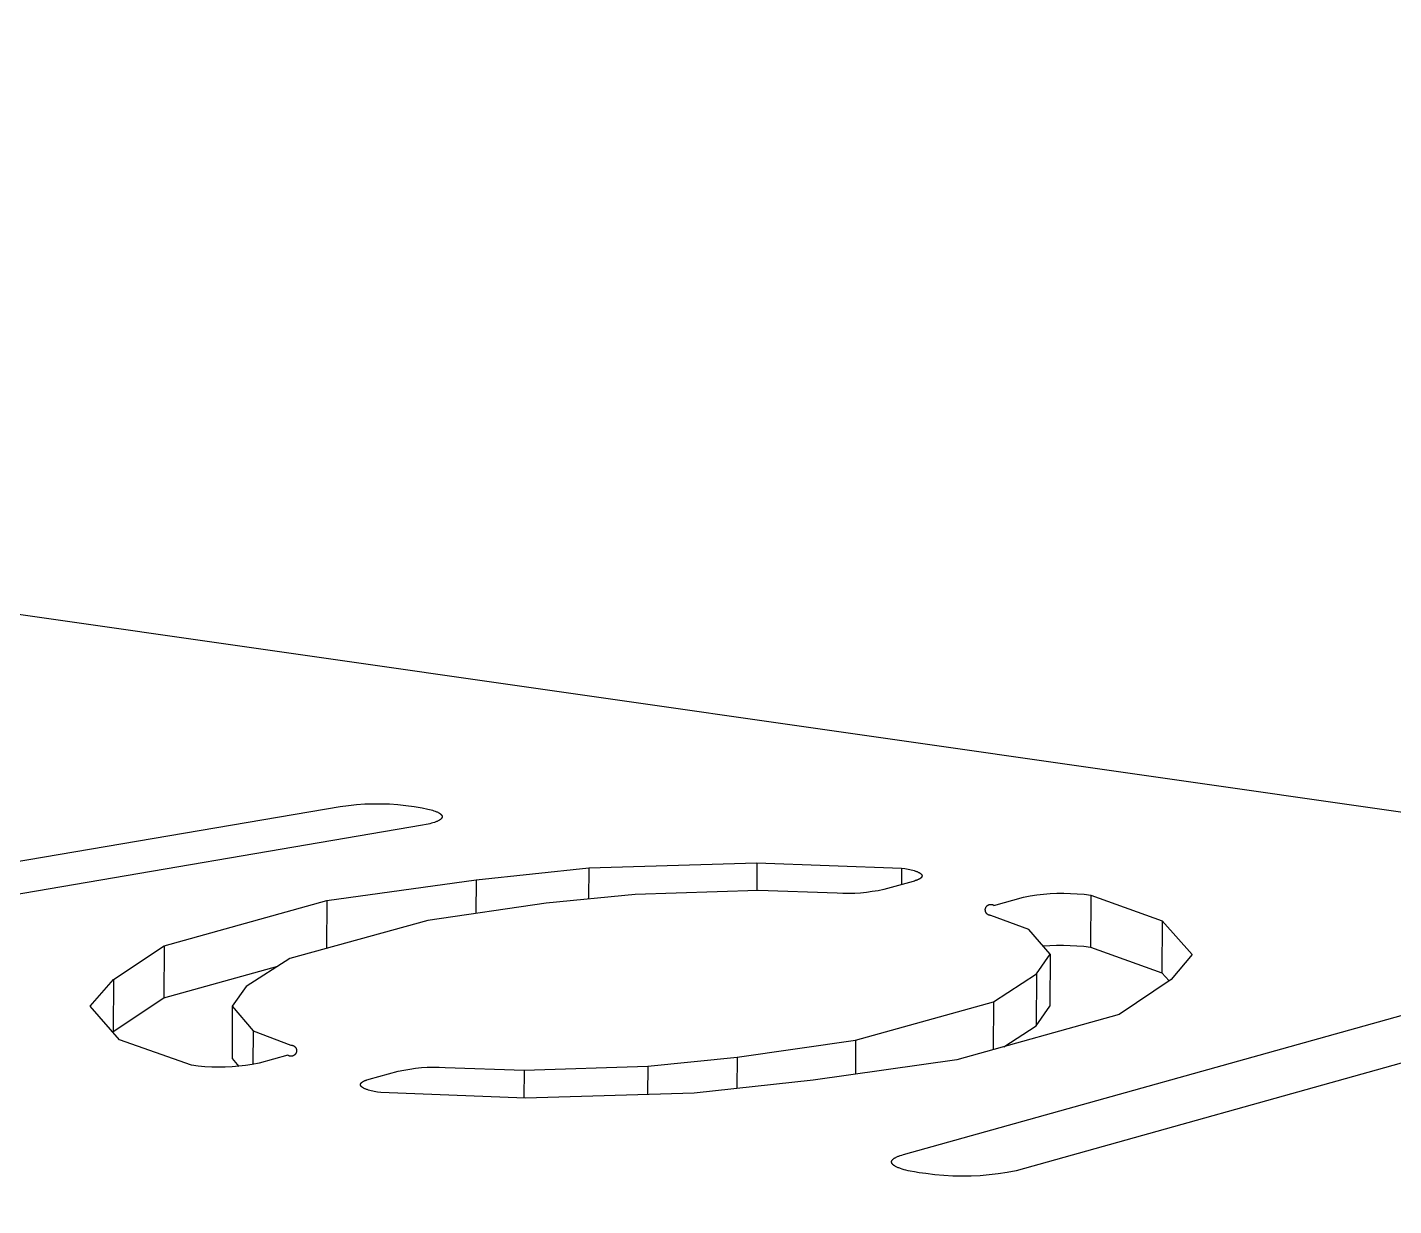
# Model space of a CAD drawing. Header units: millimetres. Extents: x -1283 to 2747, y -259 to 2557.
# Drawn here: x 5.67 to 28.9, y 888.27 to 908.29 of the extents above; entities that cross this region are included whole.
import ezdxf

# ---------------------------------------------------------------- set-up
doc = ezdxf.new("R2010")
doc.units = ezdxf.units.MM
doc.header["$MEASUREMENT"] = 0
doc.layers.add('Utwórz2D linie widoczne', color=7, linetype='Continuous', true_color=0x000000)

msp = doc.modelspace()

# ---------------------------------------------------------------- linework, layer by layer
at = {"layer": 'Utwórz2D linie widoczne'}
for p, q in [((133.445, 880.015), (-137.206, 918.732)), ((1.166, 893.373), (10.992, 895.051)), ((10.992, 895.051), (11.131, 895.069)), ((11.131, 895.069), (11.27, 895.083)), ((11.27, 895.083), (11.41, 895.092)), ((11.41, 895.092), (11.55, 895.097)), ((11.55, 895.097), (11.691, 895.097)), ((11.691, 895.097), (11.831, 895.092)), ((11.831, 895.092), (11.971, 895.083)), ((11.971, 895.083), (12.11, 895.069)), ((12.11, 895.069), (12.249, 895.05)), ((12.249, 895.05), (12.388, 895.027)), ((12.388, 895.027), (12.481, 895.006)), ((12.481, 895.006), (12.509, 894.999)), ((12.509, 894.999), (12.536, 894.992)), ((12.536, 894.992), (12.562, 894.985)), ((12.562, 894.985), (12.586, 894.977)), ((12.586, 894.977), (12.609, 894.969)), ((12.609, 894.969), (12.62, 894.964)), ((12.62, 894.964), (12.631, 894.96)), ((12.631, 894.96), (12.641, 894.956)), ((12.648, 894.801), (12.638, 894.797)), ((12.641, 894.956), (12.65, 894.951)), ((12.657, 894.806), (12.648, 894.801)), ((12.65, 894.951), (12.659, 894.947)), ((12.666, 894.81), (12.657, 894.806)), ((12.659, 894.947), (12.668, 894.942)), ((12.67, 894.812), (12.666, 894.81)), ((12.668, 894.942), (12.672, 894.94)), ((12.674, 894.815), (12.67, 894.812)), ((12.672, 894.94), (12.676, 894.938)), ((12.678, 894.817), (12.674, 894.815)), ((12.676, 894.938), (12.679, 894.935)), ((12.682, 894.819), (12.678, 894.817)), ((12.679, 894.935), (12.683, 894.933)), ((12.685, 894.822), (12.682, 894.819)), ((12.683, 894.933), (12.686, 894.931)), ((12.689, 894.824), (12.685, 894.822)), ((12.686, 894.931), (12.69, 894.928)), ((12.692, 894.827), (12.689, 894.824)), ((12.69, 894.928), (12.693, 894.926)), ((12.695, 894.829), (12.692, 894.827)), ((12.693, 894.926), (12.696, 894.923)), ((12.698, 894.831), (12.695, 894.829)), ((12.696, 894.923), (12.699, 894.921)), ((12.701, 894.834), (12.698, 894.831)), ((12.699, 894.921), (12.702, 894.919)), ((12.704, 894.836), (12.701, 894.834)), ((12.702, 894.919), (12.704, 894.916)), ((12.704, 894.916), (12.707, 894.914)), ((12.706, 894.839), (12.704, 894.836)), ((12.708, 894.84), (12.706, 894.839)), ((12.707, 894.914), (12.709, 894.911)), ((12.709, 894.841), (12.708, 894.84)), ((12.709, 894.911), (12.71, 894.91)), ((12.71, 894.842), (12.709, 894.841)), ((12.71, 894.91), (12.711, 894.909)), ((12.711, 894.844), (12.71, 894.842)), ((12.711, 894.909), (12.712, 894.908)), ((12.712, 894.845), (12.711, 894.844)), ((12.712, 894.908), (12.713, 894.906)), ((12.713, 894.846), (12.712, 894.845)), ((12.713, 894.906), (12.714, 894.905)), ((12.714, 894.847), (12.713, 894.846)), ((12.714, 894.905), (12.715, 894.904)), ((12.715, 894.849), (12.714, 894.847)), ((12.715, 894.904), (12.716, 894.903)), ((12.716, 894.85), (12.715, 894.849)), ((12.716, 894.903), (12.717, 894.901)), ((12.717, 894.851), (12.716, 894.85)), ((12.717, 894.901), (12.718, 894.9)), ((12.718, 894.854), (12.717, 894.852)), ((12.717, 894.852), (12.717, 894.851)), ((12.718, 894.9), (12.718, 894.899)), ((12.718, 894.899), (12.719, 894.898)), ((12.719, 894.855), (12.718, 894.854)), ((12.719, 894.898), (12.72, 894.896)), ((12.72, 894.856), (12.719, 894.855)), ((12.72, 894.896), (12.72, 894.895)), ((12.72, 894.895), (12.721, 894.894)), ((12.721, 894.859), (12.72, 894.857)), ((12.72, 894.857), (12.72, 894.856)), ((12.721, 894.894), (12.722, 894.893)), ((12.722, 894.861), (12.721, 894.86)), ((12.721, 894.86), (12.721, 894.859)), ((12.722, 894.893), (12.722, 894.891)), ((12.722, 894.891), (12.722, 894.89)), ((12.722, 894.89), (12.723, 894.889)), ((12.723, 894.864), (12.722, 894.862)), ((12.722, 894.862), (12.722, 894.861)), ((12.723, 894.889), (12.723, 894.888)), ((12.723, 894.888), (12.724, 894.886)), ((12.724, 894.866), (12.723, 894.865)), ((12.723, 894.865), (12.723, 894.864)), ((12.724, 894.886), (12.724, 894.885)), ((12.724, 894.885), (12.724, 894.884)), ((12.724, 894.884), (12.724, 894.883)), ((12.724, 894.883), (12.725, 894.881)), ((12.725, 894.871), (12.724, 894.87)), ((12.724, 894.87), (12.724, 894.869)), ((12.724, 894.869), (12.724, 894.867)), ((12.724, 894.867), (12.724, 894.866)), ((12.725, 894.881), (12.725, 894.88)), ((12.725, 894.88), (12.725, 894.879)), ((12.725, 894.879), (12.725, 894.878)), ((12.725, 894.878), (12.725, 894.876)), ((12.725, 894.876), (12.725, 894.875)), ((12.725, 894.875), (12.725, 894.874)), ((12.725, 894.874), (12.725, 894.873)), ((12.725, 894.873), (12.725, 894.871)), ((12.39, 894.731), (-1.708, 892.325)), ((12.454, 894.743), (12.39, 894.731)), ((12.485, 894.749), (12.454, 894.743)), ((12.514, 894.756), (12.485, 894.749)), ((12.542, 894.764), (12.514, 894.756)), ((12.569, 894.771), (12.542, 894.764)), ((12.594, 894.779), (12.569, 894.771)), ((12.605, 894.784), (12.594, 894.779)), ((12.617, 894.788), (12.605, 894.784)), ((12.628, 894.792), (12.617, 894.788)), ((12.638, 894.797), (12.628, 894.792)), ((13.301, 893.804), (15.217, 894.009)), ((15.217, 894.009), (15.214, 893.476)), ((15.217, 894.009), (18.076, 894.094)), ((18.076, 894.094), (18.074, 893.618)), ((18.076, 894.094), (20.535, 894.004)), ((20.535, 894.004), (20.533, 893.721)), ((20.535, 894.004), (20.593, 893.995)), ((20.593, 893.995), (20.649, 893.985)), ((20.649, 893.985), (20.676, 893.979)), ((20.676, 893.979), (20.701, 893.973)), ((20.701, 893.973), (20.726, 893.966)), ((20.726, 893.966), (20.749, 893.96)), ((20.749, 893.96), (20.771, 893.953)), ((20.771, 893.953), (20.781, 893.949)), ((20.781, 893.949), (20.791, 893.946)), ((20.791, 893.946), (20.8, 893.942)), ((20.8, 893.942), (20.809, 893.938)), ((20.809, 893.938), (20.818, 893.934)), ((20.818, 893.934), (20.826, 893.93)), ((20.826, 893.93), (20.833, 893.926)), ((20.833, 893.926), (20.84, 893.922)), ((20.84, 893.922), (20.843, 893.92)), ((20.843, 893.92), (20.847, 893.918)), ((20.847, 893.918), (20.85, 893.916)), ((20.85, 893.916), (20.853, 893.914)), ((20.853, 893.914), (20.856, 893.912)), ((20.856, 893.912), (20.858, 893.91)), ((20.858, 893.91), (20.861, 893.908)), ((20.861, 893.908), (20.863, 893.906)), ((20.863, 893.906), (20.866, 893.904)), ((20.866, 893.904), (20.868, 893.902)), ((20.868, 893.902), (20.87, 893.9)), ((20.87, 893.9), (20.871, 893.899)), ((20.871, 893.899), (20.872, 893.898)), ((20.872, 893.898), (20.873, 893.897)), ((20.873, 893.897), (20.873, 893.896)), ((20.873, 893.896), (20.874, 893.895)), ((20.874, 893.895), (20.875, 893.894)), ((20.875, 893.894), (20.876, 893.893)), ((20.876, 893.893), (20.877, 893.892)), ((20.877, 893.892), (20.877, 893.891)), ((20.877, 893.891), (20.878, 893.89)), ((20.878, 893.89), (20.879, 893.888)), ((20.879, 893.888), (20.879, 893.887)), ((20.879, 893.887), (20.88, 893.886)), ((20.88, 893.886), (20.88, 893.885)), ((20.88, 893.885), (20.881, 893.884)), ((20.881, 893.884), (20.881, 893.883)), ((20.881, 893.883), (20.882, 893.882)), ((20.882, 893.882), (20.882, 893.881)), ((20.882, 893.881), (20.882, 893.88)), ((20.882, 893.88), (20.883, 893.879)), ((20.883, 893.879), (20.883, 893.878)), ((20.883, 893.878), (20.883, 893.877)), ((20.883, 893.877), (20.883, 893.876)), ((20.883, 893.876), (20.883, 893.875)), ((20.883, 893.875), (20.884, 893.874)), ((20.884, 893.874), (20.884, 893.873)), ((20.884, 893.873), (20.884, 893.872)), ((20.884, 893.872), (20.884, 893.871)), ((20.884, 893.871), (20.884, 893.87)), ((20.884, 893.87), (20.884, 893.869)), ((20.884, 893.869), (20.884, 893.867)), ((10.766, 893.449), (13.301, 893.804)), ((13.301, 893.804), (13.298, 893.232)), ((20.235, 893.638), (20.137, 893.618)), ((20.734, 893.777), (20.235, 893.638)), ((20.755, 893.783), (20.734, 893.777)), ((20.774, 893.789), (20.755, 893.783)), ((20.783, 893.792), (20.774, 893.789)), ((20.792, 893.796), (20.783, 893.792)), ((20.801, 893.799), (20.792, 893.796)), ((20.809, 893.802), (20.801, 893.799)), ((20.817, 893.806), (20.809, 893.802)), ((20.825, 893.809), (20.817, 893.806)), ((20.832, 893.813), (20.825, 893.809)), ((20.839, 893.817), (20.832, 893.813)), ((20.842, 893.819), (20.839, 893.817)), ((20.845, 893.82), (20.842, 893.819)), ((20.848, 893.822), (20.845, 893.82)), ((20.851, 893.824), (20.848, 893.822)), ((20.854, 893.826), (20.851, 893.824)), ((20.856, 893.828), (20.854, 893.826)), ((20.859, 893.83), (20.856, 893.828)), ((20.861, 893.832), (20.859, 893.83)), ((20.863, 893.834), (20.861, 893.832)), ((20.866, 893.836), (20.863, 893.834)), ((20.868, 893.838), (20.866, 893.836)), ((20.87, 893.84), (20.868, 893.838)), ((20.871, 893.841), (20.87, 893.84)), ((20.872, 893.842), (20.871, 893.841)), ((20.873, 893.844), (20.872, 893.843)), ((20.872, 893.843), (20.872, 893.842)), ((20.874, 893.845), (20.873, 893.844)), ((20.875, 893.846), (20.874, 893.845)), ((20.876, 893.847), (20.875, 893.846)), ((20.877, 893.849), (20.876, 893.848)), ((20.876, 893.848), (20.876, 893.847)), ((20.878, 893.85), (20.877, 893.849)), ((20.879, 893.852), (20.878, 893.851)), ((20.878, 893.851), (20.878, 893.85)), ((20.88, 893.854), (20.879, 893.853)), ((20.879, 893.853), (20.879, 893.852)), ((20.881, 893.856), (20.88, 893.855)), ((20.88, 893.855), (20.88, 893.854)), ((20.882, 893.858), (20.881, 893.857)), ((20.881, 893.857), (20.881, 893.856)), ((20.883, 893.861), (20.882, 893.86)), ((20.882, 893.86), (20.882, 893.859)), ((20.882, 893.859), (20.882, 893.858)), ((20.884, 893.865), (20.883, 893.864)), ((20.883, 893.864), (20.883, 893.863)), ((20.883, 893.863), (20.883, 893.862)), ((20.883, 893.862), (20.883, 893.861)), ((20.884, 893.867), (20.884, 893.866)), ((20.884, 893.866), (20.884, 893.865)), ((7.998, 892.682), (10.766, 893.449)), ((10.766, 893.449), (10.761, 892.638)), ((14.491, 893.404), (12.479, 893.114)), ((16.005, 893.554), (14.491, 893.404)), ((18.1, 893.619), (16.005, 893.554)), ((19.44, 893.574), (18.1, 893.619)), ((19.54, 893.57), (19.44, 893.574)), ((19.64, 893.57), (19.54, 893.57)), ((19.74, 893.573), (19.64, 893.57)), ((19.84, 893.579), (19.74, 893.573)), ((19.939, 893.589), (19.84, 893.579)), ((20.038, 893.602), (19.939, 893.589)), ((20.137, 893.618), (20.038, 893.602)), ((22.107, 893.369), (22.607, 893.508)), ((22.607, 893.508), (22.72, 893.529)), ((22.72, 893.529), (22.834, 893.546)), ((22.834, 893.546), (22.948, 893.559)), ((22.948, 893.559), (23.063, 893.569)), ((23.063, 893.569), (23.178, 893.574)), ((23.178, 893.574), (23.293, 893.576)), ((23.293, 893.576), (23.408, 893.573)), ((23.408, 893.573), (23.523, 893.567)), ((23.523, 893.567), (23.638, 893.557)), ((23.638, 893.557), (23.752, 893.543)), ((23.752, 893.543), (23.746, 892.66)), ((23.752, 893.543), (24.965, 893.106)), ((21.959, 893.302), (21.96, 893.305)), ((21.959, 893.298), (21.959, 893.302)), ((21.959, 893.295), (21.959, 893.298)), ((21.959, 893.292), (21.959, 893.295)), ((21.959, 893.288), (21.959, 893.292)), ((21.959, 893.285), (21.959, 893.288)), ((21.96, 893.282), (21.959, 893.285)), ((21.96, 893.308), (21.961, 893.311)), ((21.96, 893.305), (21.96, 893.308)), ((21.96, 893.279), (21.96, 893.282)), ((21.96, 893.275), (21.96, 893.279)), ((21.961, 893.272), (21.96, 893.275)), ((21.961, 893.311), (21.962, 893.314)), ((21.962, 893.269), (21.961, 893.272)), ((21.962, 893.318), (21.963, 893.321)), ((21.962, 893.314), (21.962, 893.318)), ((21.963, 893.266), (21.962, 893.269)), ((21.963, 893.321), (21.964, 893.324)), ((21.964, 893.263), (21.963, 893.266)), ((21.964, 893.324), (21.966, 893.327)), ((21.965, 893.26), (21.964, 893.263)), ((21.966, 893.257), (21.965, 893.26)), ((21.966, 893.327), (21.967, 893.33)), ((21.967, 893.254), (21.966, 893.257)), ((21.967, 893.33), (21.968, 893.333)), ((21.969, 893.251), (21.967, 893.254)), ((21.968, 893.333), (21.97, 893.336)), ((21.97, 893.248), (21.969, 893.251)), ((21.97, 893.336), (21.971, 893.339)), ((21.972, 893.245), (21.97, 893.248)), ((21.971, 893.339), (21.973, 893.342)), ((21.973, 893.242), (21.972, 893.245)), ((21.973, 893.342), (21.975, 893.344)), ((21.975, 893.239), (21.973, 893.242)), ((21.975, 893.344), (21.976, 893.347)), ((21.977, 893.237), (21.975, 893.239)), ((21.976, 893.347), (21.978, 893.35)), ((21.979, 893.234), (21.977, 893.237)), ((21.978, 893.35), (21.98, 893.352)), ((21.981, 893.232), (21.979, 893.234)), ((21.98, 893.352), (21.983, 893.355)), ((21.983, 893.229), (21.981, 893.232)), ((21.983, 893.355), (21.985, 893.357)), ((21.986, 893.227), (21.983, 893.229)), ((21.985, 893.357), (21.987, 893.359)), ((21.988, 893.224), (21.986, 893.227)), ((21.987, 893.359), (21.989, 893.362)), ((21.99, 893.222), (21.988, 893.224)), ((21.989, 893.362), (21.992, 893.364)), ((21.993, 893.22), (21.99, 893.222)), ((21.992, 893.364), (21.994, 893.366)), ((21.995, 893.218), (21.993, 893.22)), ((21.994, 893.366), (21.997, 893.368)), ((21.998, 893.216), (21.995, 893.218)), ((21.997, 893.368), (22, 893.37)), ((22.001, 893.214), (21.998, 893.216)), ((22, 893.37), (22.002, 893.372)), ((22.003, 893.212), (22.001, 893.214)), ((22.002, 893.372), (22.005, 893.373)), ((22.006, 893.211), (22.003, 893.212)), ((22.005, 893.373), (22.008, 893.375)), ((22.009, 893.209), (22.006, 893.211)), ((22.008, 893.375), (22.011, 893.376)), ((22.012, 893.208), (22.009, 893.209)), ((22.011, 893.376), (22.014, 893.378)), ((22.015, 893.206), (22.012, 893.208)), ((22.014, 893.378), (22.017, 893.379)), ((22.018, 893.205), (22.015, 893.206)), ((22.017, 893.379), (22.02, 893.38)), ((22.021, 893.204), (22.018, 893.205)), ((22.02, 893.38), (22.023, 893.381)), ((22.024, 893.203), (22.021, 893.204)), ((22.023, 893.381), (22.026, 893.382)), ((22.027, 893.202), (22.024, 893.203)), ((22.026, 893.382), (22.029, 893.383)), ((22.03, 893.201), (22.027, 893.202)), ((22.029, 893.383), (22.032, 893.384)), ((22.034, 893.2), (22.03, 893.201)), ((22.032, 893.384), (22.036, 893.385)), ((22.037, 893.2), (22.034, 893.2)), ((22.036, 893.385), (22.039, 893.385)), ((22.04, 893.199), (22.037, 893.2)), ((22.039, 893.385), (22.042, 893.386)), ((22.043, 893.199), (22.04, 893.199)), ((22.042, 893.386), (22.045, 893.386)), ((22.047, 893.199), (22.043, 893.199)), ((22.045, 893.386), (22.049, 893.386)), ((22.05, 893.198), (22.047, 893.199)), ((22.049, 893.386), (22.052, 893.386)), ((22.053, 893.198), (22.05, 893.198)), ((22.052, 893.386), (22.055, 893.386)), ((22.056, 893.198), (22.053, 893.198)), ((22.055, 893.386), (22.058, 893.386)), ((22.7, 892.959), (22.056, 893.198)), ((22.058, 893.386), (22.062, 893.386)), ((22.062, 893.386), (22.065, 893.386)), ((22.065, 893.386), (22.068, 893.385)), ((22.068, 893.385), (22.071, 893.385)), ((22.071, 893.385), (22.075, 893.384)), ((22.075, 893.384), (22.078, 893.383)), ((22.078, 893.383), (22.081, 893.382)), ((22.081, 893.382), (22.084, 893.381)), ((22.084, 893.381), (22.087, 893.38)), ((22.087, 893.38), (22.09, 893.379)), ((22.09, 893.379), (22.093, 893.377)), ((22.093, 893.377), (22.096, 893.376)), ((22.096, 893.376), (22.099, 893.374)), ((22.099, 893.374), (22.102, 893.373)), ((22.102, 893.373), (22.104, 893.371)), ((22.104, 893.371), (22.107, 893.369)), ((12.479, 893.114), (10.133, 892.464)), ((23.06, 892.541), (22.7, 892.959)), ((24.965, 893.106), (24.959, 892.222)), ((24.965, 893.106), (25.476, 892.536)), ((7.135, 892.111), (7.998, 892.682)), ((7.998, 892.682), (7.994, 891.798)), ((22.831, 892.206), (23.06, 892.541)), ((22.941, 892.679), (23.056, 892.687)), ((23.06, 892.541), (23.054, 891.657)), ((23.056, 892.687), (23.171, 892.691)), ((23.171, 892.691), (23.286, 892.692)), ((23.286, 892.692), (23.402, 892.689)), ((23.402, 892.689), (23.517, 892.683)), ((23.517, 892.683), (23.632, 892.673)), ((23.632, 892.673), (23.746, 892.66)), ((23.746, 892.66), (24.959, 892.222)), ((25.476, 892.536), (25.117, 892.107)), ((7.994, 891.798), (9.934, 892.337)), ((10.133, 892.464), (9.392, 891.99)), ((6.739, 891.658), (7.135, 892.111)), ((7.135, 892.111), (7.13, 891.226)), ((20.567, 889.134), (31.205, 892.106)), ((22.098, 891.731), (22.831, 892.206)), ((22.831, 892.206), (22.826, 891.321)), ((25.117, 892.107), (24.238, 891.512)), ((24.959, 892.222), (25.083, 892.084)), ((7.13, 891.226), (7.994, 891.798)), ((9.392, 891.99), (9.158, 891.654)), ((7.24, 891.086), (6.739, 891.658)), ((9.158, 891.654), (9.153, 890.769)), ((9.158, 891.654), (9.512, 891.235)), ((19.755, 891.079), (22.098, 891.731)), ((22.098, 891.731), (22.092, 890.914)), ((22.826, 891.321), (23.054, 891.657)), ((24.238, 891.512), (21.477, 890.742)), ((22.274, 890.964), (22.826, 891.321)), ((31.774, 891.454), (22.485, 888.857)), ((7.124, 891.219), (7.13, 891.226)), ((8.462, 890.651), (7.24, 891.086)), ((9.512, 891.235), (9.509, 890.663)), ((9.512, 891.235), (10.154, 890.994)), ((10.154, 890.994), (10.157, 890.994)), ((10.157, 890.994), (10.16, 890.994)), ((10.16, 890.994), (10.163, 890.994)), ((10.163, 890.994), (10.167, 890.993)), ((10.167, 890.993), (10.17, 890.993)), ((10.17, 890.993), (10.173, 890.992)), ((10.173, 890.992), (10.176, 890.992)), ((10.176, 890.992), (10.18, 890.991)), ((10.18, 890.991), (10.183, 890.99)), ((10.183, 890.99), (10.186, 890.989)), ((10.186, 890.989), (10.189, 890.988)), ((10.189, 890.988), (10.192, 890.987)), ((10.192, 890.987), (10.195, 890.985)), ((10.195, 890.985), (10.198, 890.984)), ((10.198, 890.984), (10.201, 890.982)), ((10.201, 890.982), (10.204, 890.981)), ((10.204, 890.981), (10.207, 890.979)), ((10.207, 890.979), (10.209, 890.977)), ((10.209, 890.977), (10.212, 890.975)), ((10.212, 890.975), (10.214, 890.973)), ((10.214, 890.973), (10.217, 890.971)), ((10.217, 890.971), (10.219, 890.969)), ((10.219, 890.969), (10.222, 890.967)), ((10.222, 890.967), (10.224, 890.964)), ((10.224, 890.964), (10.226, 890.962)), ((10.226, 890.962), (10.228, 890.959)), ((10.228, 890.959), (10.231, 890.957)), ((10.231, 890.957), (10.232, 890.954)), ((10.232, 890.954), (10.234, 890.952)), ((10.234, 890.952), (10.236, 890.949)), ((10.235, 890.849), (10.234, 890.846)), ((10.237, 890.852), (10.235, 890.849)), ((10.236, 890.949), (10.238, 890.946)), ((10.239, 890.855), (10.237, 890.852)), ((10.238, 890.946), (10.239, 890.943)), ((10.239, 890.943), (10.241, 890.94)), ((10.24, 890.857), (10.239, 890.855)), ((10.242, 890.86), (10.24, 890.857)), ((10.241, 890.94), (10.242, 890.937)), ((10.242, 890.937), (10.243, 890.934)), ((10.243, 890.863), (10.242, 890.86)), ((10.243, 890.934), (10.245, 890.931)), ((10.244, 890.867), (10.243, 890.863)), ((10.245, 890.87), (10.244, 890.867)), ((10.245, 890.931), (10.246, 890.928)), ((10.246, 890.873), (10.245, 890.87)), ((10.246, 890.928), (10.247, 890.925)), ((10.247, 890.876), (10.246, 890.873)), ((10.247, 890.925), (10.247, 890.922)), ((10.247, 890.922), (10.248, 890.918)), ((10.248, 890.879), (10.247, 890.876)), ((10.248, 890.918), (10.249, 890.915)), ((10.249, 890.886), (10.248, 890.882)), ((10.248, 890.882), (10.248, 890.879)), ((10.249, 890.915), (10.249, 890.912)), ((10.249, 890.912), (10.25, 890.909)), ((10.25, 890.892), (10.249, 890.889)), ((10.249, 890.889), (10.249, 890.886)), ((10.25, 890.909), (10.25, 890.905)), ((10.25, 890.905), (10.25, 890.902)), ((10.25, 890.902), (10.25, 890.899)), ((10.25, 890.899), (10.25, 890.895)), ((10.25, 890.895), (10.25, 890.892)), ((17.74, 890.787), (19.755, 891.079)), ((19.755, 891.079), (19.752, 890.498)), ((8.577, 890.637), (8.462, 890.651)), ((8.692, 890.627), (8.577, 890.637)), ((8.807, 890.621), (8.692, 890.627)), ((8.923, 890.618), (8.807, 890.621)), ((9.038, 890.62), (8.923, 890.618)), ((9.154, 890.625), (9.038, 890.62)), ((9.153, 890.769), (9.269, 890.632)), ((9.269, 890.635), (9.154, 890.625)), ((9.384, 890.648), (9.269, 890.635)), ((9.498, 890.665), (9.384, 890.648)), ((9.612, 890.686), (9.498, 890.665)), ((10.1, 890.822), (9.612, 890.686)), ((10.103, 890.82), (10.1, 890.822)), ((10.106, 890.819), (10.103, 890.82)), ((10.108, 890.817), (10.106, 890.819)), ((10.111, 890.815), (10.108, 890.817)), ((10.114, 890.814), (10.111, 890.815)), ((10.117, 890.812), (10.114, 890.814)), ((10.12, 890.811), (10.117, 890.812)), ((10.123, 890.81), (10.12, 890.811)), ((10.126, 890.809), (10.123, 890.81)), ((10.13, 890.808), (10.126, 890.809)), ((10.133, 890.807), (10.13, 890.808)), ((10.136, 890.807), (10.133, 890.807)), ((10.139, 890.806), (10.136, 890.807)), ((10.142, 890.805), (10.139, 890.806)), ((10.146, 890.805), (10.142, 890.805)), ((10.149, 890.805), (10.146, 890.805)), ((10.152, 890.805), (10.149, 890.805)), ((10.156, 890.805), (10.152, 890.805)), ((10.159, 890.805), (10.156, 890.805)), ((10.162, 890.805), (10.159, 890.805)), ((10.165, 890.805), (10.162, 890.805)), ((10.169, 890.806), (10.165, 890.805)), ((10.172, 890.806), (10.169, 890.806)), ((10.175, 890.807), (10.172, 890.806)), ((10.178, 890.807), (10.175, 890.807)), ((10.182, 890.808), (10.178, 890.807)), ((10.185, 890.809), (10.182, 890.808)), ((10.188, 890.81), (10.185, 890.809)), ((10.191, 890.812), (10.188, 890.81)), ((10.194, 890.813), (10.191, 890.812)), ((10.197, 890.814), (10.194, 890.813)), ((10.2, 890.816), (10.197, 890.814)), ((10.203, 890.817), (10.2, 890.816)), ((10.205, 890.819), (10.203, 890.817)), ((10.208, 890.821), (10.205, 890.819)), ((10.211, 890.823), (10.208, 890.821)), ((10.214, 890.825), (10.211, 890.823)), ((10.216, 890.827), (10.214, 890.825)), ((10.219, 890.829), (10.216, 890.827)), ((10.221, 890.831), (10.219, 890.829)), ((10.223, 890.833), (10.221, 890.831)), ((10.226, 890.836), (10.223, 890.833)), ((10.228, 890.838), (10.226, 890.836)), ((10.23, 890.841), (10.228, 890.838)), ((10.232, 890.843), (10.23, 890.841)), ((10.234, 890.846), (10.232, 890.843)), ((12.372, 890.611), (12.473, 890.617)), ((12.473, 890.617), (12.573, 890.62)), ((12.573, 890.62), (12.673, 890.62)), ((12.673, 890.62), (12.774, 890.616)), ((12.774, 890.616), (14.118, 890.571)), ((14.118, 890.571), (16.221, 890.636)), ((16.221, 890.636), (16.218, 890.154)), ((16.221, 890.636), (17.74, 890.787)), ((17.74, 890.787), (17.737, 890.256)), ((21.477, 890.742), (19.035, 890.396)), ((11.396, 890.383), (11.404, 890.387)), ((11.404, 890.387), (11.412, 890.39)), ((11.412, 890.39), (11.42, 890.394)), ((11.42, 890.394), (11.429, 890.397)), ((11.429, 890.397), (11.438, 890.4)), ((11.438, 890.4), (11.447, 890.404)), ((11.447, 890.404), (11.467, 890.41)), ((11.467, 890.41), (11.487, 890.416)), ((11.487, 890.416), (11.976, 890.552)), ((11.976, 890.552), (12.074, 890.571)), ((12.074, 890.571), (12.173, 890.588)), ((12.173, 890.588), (12.273, 890.601)), ((12.273, 890.601), (12.372, 890.611)), ((14.118, 890.571), (14.115, 890.092)), ((19.035, 890.396), (17.012, 890.178)), ((11.336, 890.327), (11.337, 890.328)), ((11.336, 890.326), (11.336, 890.327)), ((11.336, 890.324), (11.336, 890.326)), ((11.336, 890.323), (11.336, 890.324)), ((11.336, 890.322), (11.336, 890.323)), ((11.336, 890.321), (11.336, 890.322)), ((11.336, 890.32), (11.336, 890.321)), ((11.336, 890.319), (11.336, 890.32)), ((11.336, 890.318), (11.336, 890.319)), ((11.336, 890.317), (11.336, 890.318)), ((11.337, 890.316), (11.336, 890.317)), ((11.337, 890.331), (11.338, 890.332)), ((11.337, 890.33), (11.337, 890.331)), ((11.337, 890.329), (11.337, 890.33)), ((11.337, 890.328), (11.337, 890.329)), ((11.337, 890.315), (11.337, 890.316)), ((11.337, 890.314), (11.337, 890.315)), ((11.337, 890.313), (11.337, 890.314)), ((11.338, 890.312), (11.337, 890.313)), ((11.338, 890.334), (11.339, 890.335)), ((11.338, 890.333), (11.338, 890.334)), ((11.338, 890.332), (11.338, 890.333)), ((11.338, 890.311), (11.338, 890.312)), ((11.338, 890.31), (11.338, 890.311)), ((11.339, 890.309), (11.338, 890.31)), ((11.339, 890.336), (11.34, 890.337)), ((11.339, 890.335), (11.339, 890.336)), ((11.339, 890.308), (11.339, 890.309)), ((11.34, 890.306), (11.339, 890.308)), ((11.34, 890.338), (11.341, 890.339)), ((11.34, 890.337), (11.34, 890.338)), ((11.34, 890.305), (11.34, 890.306)), ((11.341, 890.304), (11.34, 890.305)), ((11.341, 890.34), (11.342, 890.341)), ((11.341, 890.339), (11.341, 890.34)), ((11.341, 890.303), (11.341, 890.304)), ((11.342, 890.302), (11.341, 890.303)), ((11.342, 890.341), (11.343, 890.342)), ((11.343, 890.301), (11.342, 890.302)), ((11.343, 890.343), (11.344, 890.344)), ((11.343, 890.342), (11.343, 890.343)), ((11.343, 890.3), (11.343, 890.301)), ((11.344, 890.299), (11.343, 890.3)), ((11.344, 890.344), (11.345, 890.345)), ((11.345, 890.298), (11.344, 890.299)), ((11.345, 890.346), (11.346, 890.347)), ((11.345, 890.345), (11.345, 890.346)), ((11.345, 890.297), (11.345, 890.298)), ((11.346, 890.296), (11.345, 890.297)), ((11.346, 890.347), (11.347, 890.348)), ((11.347, 890.295), (11.346, 890.296)), ((11.347, 890.348), (11.348, 890.349)), ((11.348, 890.294), (11.347, 890.295)), ((11.348, 890.349), (11.349, 890.35)), ((11.349, 890.293), (11.348, 890.294)), ((11.349, 890.35), (11.35, 890.351)), ((11.35, 890.292), (11.349, 890.293)), ((11.35, 890.351), (11.351, 890.352)), ((11.352, 890.29), (11.35, 890.292)), ((11.351, 890.352), (11.353, 890.354)), ((11.354, 890.288), (11.352, 890.29)), ((11.353, 890.354), (11.355, 890.356)), ((11.356, 890.285), (11.354, 890.288)), ((11.355, 890.356), (11.357, 890.358)), ((11.359, 890.283), (11.356, 890.285)), ((11.357, 890.358), (11.359, 890.36)), ((11.359, 890.36), (11.362, 890.362)), ((11.361, 890.281), (11.359, 890.283)), ((11.364, 890.279), (11.361, 890.281)), ((11.362, 890.362), (11.364, 890.364)), ((11.364, 890.364), (11.367, 890.366)), ((11.367, 890.277), (11.364, 890.279)), ((11.367, 890.366), (11.37, 890.368)), ((11.37, 890.275), (11.367, 890.277)), ((11.37, 890.368), (11.373, 890.37)), ((11.373, 890.273), (11.37, 890.275)), ((11.373, 890.37), (11.376, 890.372)), ((11.376, 890.271), (11.373, 890.273)), ((11.376, 890.372), (11.379, 890.374)), ((11.379, 890.269), (11.376, 890.271)), ((11.379, 890.374), (11.382, 890.376)), ((11.383, 890.267), (11.379, 890.269)), ((11.382, 890.376), (11.389, 890.379)), ((11.386, 890.265), (11.383, 890.267)), ((11.394, 890.261), (11.386, 890.265)), ((11.389, 890.379), (11.396, 890.383)), ((11.402, 890.257), (11.394, 890.261)), ((11.41, 890.253), (11.402, 890.257)), ((11.419, 890.249), (11.41, 890.253)), ((11.429, 890.246), (11.419, 890.249)), ((11.439, 890.242), (11.429, 890.246)), ((11.449, 890.238), (11.439, 890.242)), ((11.471, 890.231), (11.449, 890.238)), ((11.494, 890.225), (11.471, 890.231)), ((11.518, 890.218), (11.494, 890.225)), ((11.544, 890.212), (11.518, 890.218)), ((11.571, 890.206), (11.544, 890.212)), ((11.627, 890.196), (11.571, 890.206)), ((11.685, 890.186), (11.627, 890.196)), ((14.134, 890.091), (11.685, 890.186)), ((17.012, 890.178), (14.134, 890.091)), ((20.366, 889.015), (20.367, 889.017)), ((20.366, 889.014), (20.366, 889.015)), ((20.366, 889.013), (20.366, 889.014)), ((20.366, 889.011), (20.366, 889.013)), ((20.366, 889.01), (20.366, 889.011)), ((20.366, 889.008), (20.366, 889.01)), ((20.366, 889.007), (20.366, 889.008)), ((20.366, 889.006), (20.366, 889.007)), ((20.366, 889.004), (20.366, 889.006)), ((20.366, 889.003), (20.366, 889.004)), ((20.366, 889.001), (20.366, 889.003)), ((20.367, 889), (20.366, 889.001)), ((20.367, 889.02), (20.368, 889.021)), ((20.367, 889.018), (20.367, 889.02)), ((20.367, 889.017), (20.367, 889.018)), ((20.367, 888.998), (20.367, 889)), ((20.367, 888.997), (20.367, 888.998)), ((20.368, 888.996), (20.367, 888.997)), ((20.368, 889.022), (20.369, 889.024)), ((20.368, 889.021), (20.368, 889.022)), ((20.368, 888.994), (20.368, 888.996)), ((20.368, 888.993), (20.368, 888.994)), ((20.369, 888.991), (20.368, 888.993)), ((20.369, 889.025), (20.37, 889.027)), ((20.369, 889.024), (20.369, 889.025)), ((20.37, 888.99), (20.369, 888.991)), ((20.37, 889.028), (20.371, 889.029)), ((20.37, 889.027), (20.37, 889.028)), ((20.371, 889.029), (20.372, 889.031)), ((20.372, 889.032), (20.373, 889.034)), ((20.372, 889.031), (20.372, 889.032)), ((20.373, 889.034), (20.374, 889.035)), ((20.374, 889.035), (20.375, 889.036)), ((20.375, 889.036), (20.376, 889.038)), ((20.376, 889.038), (20.377, 889.039)), ((20.377, 889.039), (20.378, 889.04)), ((20.378, 889.04), (20.379, 889.042)), ((20.379, 889.042), (20.38, 889.043)), ((20.38, 889.043), (20.381, 889.045)), ((20.381, 889.045), (20.382, 889.046)), ((20.382, 889.046), (20.384, 889.047)), ((20.384, 889.047), (20.385, 889.049)), ((20.385, 889.049), (20.387, 889.051)), ((20.387, 889.051), (20.39, 889.054)), ((20.39, 889.054), (20.393, 889.057)), ((20.393, 889.057), (20.396, 889.059)), ((20.396, 889.059), (20.4, 889.062)), ((20.4, 889.062), (20.403, 889.065)), ((20.403, 889.065), (20.407, 889.067)), ((20.407, 889.067), (20.41, 889.07)), ((20.41, 889.07), (20.414, 889.072)), ((20.414, 889.072), (20.418, 889.075)), ((20.418, 889.075), (20.423, 889.077)), ((20.423, 889.077), (20.427, 889.08)), ((20.427, 889.08), (20.436, 889.085)), ((20.436, 889.085), (20.446, 889.09)), ((20.446, 889.09), (20.456, 889.095)), ((20.456, 889.095), (20.466, 889.099)), ((20.466, 889.099), (20.477, 889.104)), ((20.477, 889.104), (20.489, 889.109)), ((20.489, 889.109), (20.501, 889.113)), ((20.501, 889.113), (20.513, 889.117)), ((20.513, 889.117), (20.539, 889.126)), ((20.539, 889.126), (20.567, 889.134)), ((20.37, 888.989), (20.37, 888.99)), ((20.371, 888.987), (20.37, 888.989)), ((20.371, 888.986), (20.371, 888.987)), ((20.372, 888.984), (20.371, 888.986)), ((20.373, 888.983), (20.372, 888.984)), ((20.374, 888.981), (20.373, 888.983)), ((20.375, 888.98), (20.374, 888.981)), ((20.376, 888.979), (20.375, 888.98)), ((20.377, 888.977), (20.376, 888.979)), ((20.378, 888.976), (20.377, 888.977)), ((20.379, 888.974), (20.378, 888.976)), ((20.38, 888.973), (20.379, 888.974)), ((20.381, 888.972), (20.38, 888.973)), ((20.382, 888.97), (20.381, 888.972)), ((20.383, 888.969), (20.382, 888.97)), ((20.385, 888.967), (20.383, 888.969)), ((20.387, 888.964), (20.385, 888.967)), ((20.39, 888.962), (20.387, 888.964)), ((20.393, 888.959), (20.39, 888.962)), ((20.397, 888.956), (20.393, 888.959)), ((20.4, 888.953), (20.397, 888.956)), ((20.404, 888.951), (20.4, 888.953)), ((20.408, 888.948), (20.404, 888.951)), ((20.412, 888.945), (20.408, 888.948)), ((20.416, 888.942), (20.412, 888.945)), ((20.42, 888.94), (20.416, 888.942)), ((20.425, 888.937), (20.42, 888.94)), ((20.434, 888.931), (20.425, 888.937)), ((20.444, 888.926), (20.434, 888.931)), ((20.455, 888.921), (20.444, 888.926)), ((20.466, 888.916), (20.455, 888.921)), ((20.478, 888.911), (20.466, 888.916)), ((20.491, 888.906), (20.478, 888.911)), ((20.504, 888.901), (20.491, 888.906)), ((20.518, 888.896), (20.504, 888.901)), ((20.547, 888.886), (20.518, 888.896)), ((20.578, 888.877), (20.547, 888.886)), ((20.611, 888.869), (20.578, 888.877)), ((20.646, 888.86), (20.611, 888.869)), ((20.681, 888.853), (20.646, 888.86)), ((20.757, 888.838), (20.681, 888.853)), ((20.835, 888.826), (20.757, 888.838)), ((20.946, 888.81), (20.835, 888.826)), ((21.099, 888.791), (20.946, 888.81)), ((21.254, 888.777), (21.099, 888.791)), ((21.408, 888.769), (21.254, 888.777)), ((21.563, 888.766), (21.408, 888.769)), ((21.718, 888.768), (21.563, 888.766)), ((21.872, 888.775), (21.718, 888.768)), ((22.026, 888.788), (21.872, 888.775)), ((22.18, 888.806), (22.026, 888.788)), ((22.333, 888.829), (22.18, 888.806)), ((22.485, 888.857), (22.333, 888.829))]:
    msp.add_line(p, q, dxfattribs=at)

doc.saveas('drawing.dxf')
